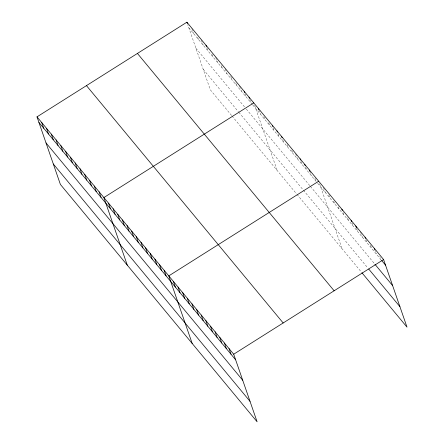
<?xml version="1.0" encoding="UTF-8"?>
<svg xmlns="http://www.w3.org/2000/svg" width="444" height="444" viewBox="0 0 444 444"><rect width="100%" height="100%" fill="white"/><g stroke="black" fill="none" stroke-linecap="round" stroke-linejoin="round"><path stroke-width="0.33" stroke-dasharray="2.22 1.67" d="M188.833 27.794L252.236 104.301M252.675 104.823L317.249 182.75M317.671 183.255L380.897 259.546L379.82 256.438M195.921 48.252L244.555 106.943M246.292 109.041L310.006 185.914M310.428 186.424L374.07 263.22M203.219 69.331L238.395 111.777M238.828 112.299L302.553 189.194M303.396 190.21L367.46 267.516M231.579 115.468L210.301 89.788L187.757 24.686M232.018 115.989L296.57 193.884M296.992 194.389L361.477 272.205M374.753 249.6L376.262 253.951M370.546 245.249L371.622 248.357M365.911 239.655L366.988 242.763M360.628 232.195L362.354 237.168M356.637 228.466L357.714 231.574M352.003 222.871L353.08 225.979M347.58 217.899L348.44 220.385M342.946 212.304L343.806 214.791M338.306 206.71L339.172 209.196M333.672 201.115L334.532 203.602M328.821 194.899L329.898 198.007M323.537 187.44L325.258 192.413M319.547 183.711L342.091 248.812M314.913 178.116L315.989 181.224M309.845 171.279L311.349 175.63M305.639 166.927L306.715 170.035M300.999 161.333L302.075 164.441M295.721 153.874L297.441 158.847M291.73 150.144L292.801 153.252M287.09 144.55L288.167 147.658M282.673 139.571L283.533 142.063M278.033 133.977L278.893 136.463M273.182 127.761L274.259 130.869M268.759 122.788L269.619 125.275M263.908 116.572L264.985 119.68M258.841 109.735L260.351 114.086M254.634 105.383L277.178 170.485M249.861 99.623L250.938 102.731M245.082 93.856L246.159 96.964M239.66 86.225L241.381 91.203M235.742 82.95L236.602 85.437M230.752 76.562L231.829 79.67M225.33 68.937L227.051 73.909M221.412 65.657L222.272 68.143M215.773 57.409L217.493 62.382M211.86 54.129L212.72 56.616M206.865 47.741L207.942 50.849M201.443 40.115L203.163 45.088M197.741 37.457L198.39 39.322M191.891 28.588L193.612 33.561"/><path stroke-width="0.67" d="M36.996 116.861L233.699 354.212L257.104 421.8L60.401 184.454L36.996 116.861L186.896 22.2L383.599 259.546L407.004 327.139L361.899 272.716M253.774 102.897L103.874 197.563L127.284 265.151M318.687 181.224L168.787 275.885L192.191 343.473M233.699 354.212L383.599 259.546M381.74 260.567L385.536 265.14M374.914 264.241L392.618 285.603M368.725 269.042L399.916 306.676M137.429 53.441L334.132 290.787M86.463 85.625L283.167 322.971M38.933 122.461L235.636 359.807M46.021 142.918L242.718 380.264M53.319 163.997L250.022 401.343M374.325 248.357L374.753 249.6M365.051 237.168L365.479 238.411M355.777 225.979L356.421 227.844M351.143 220.385L351.57 221.628M341.869 209.196L342.296 210.439M309.413 170.035L309.845 171.279M304.778 164.441L305.206 165.684M300.138 158.847L300.571 160.09M281.596 136.463L282.023 137.707M276.956 130.869L277.389 132.112M272.322 125.275L272.749 126.518M258.414 108.491L258.841 109.735M248.995 97.136L249.428 98.379M244.222 91.37L244.65 92.613M206.005 45.255L206.438 46.498M186.896 22.2L187.329 23.443M229.06 348.618L231.002 354.212M224.425 343.023L226.362 348.618M219.791 337.429L221.728 343.023M215.151 331.834L217.088 337.429M210.517 326.24L212.454 331.834M205.877 320.646L207.82 326.24M201.243 315.051L203.18 320.646M196.609 309.451L198.546 315.051M191.969 303.857L193.906 309.457M187.335 298.263L189.272 303.857M182.695 292.668L184.632 298.263M178.061 287.074L179.998 292.668M173.426 281.479L175.363 287.074M164.152 270.291L166.089 275.885M159.513 264.696L161.45 270.291M154.878 259.102L156.815 264.696M150.244 253.507L152.181 259.102M145.604 247.913L147.541 253.507M140.97 242.319L142.907 247.913M136.33 236.724L138.267 242.319M131.696 231.13L133.633 236.724M127.062 225.535L128.999 231.13M122.422 219.941L124.359 225.535M117.788 214.347L119.725 219.941M113.148 208.752L115.085 214.347M108.514 203.158L110.451 208.752M99.101 191.797L101.038 197.391M94.322 186.036L96.259 191.63M89.544 180.27L91.481 185.864M84.771 174.503L86.708 180.098M79.992 168.742L81.929 174.337M75.214 162.976L77.151 168.57M70.435 157.215L72.378 162.809M65.662 151.448L67.599 157.043M60.884 145.682L62.82 151.276M56.105 139.921L58.042 145.515M51.332 134.155L53.269 139.749M46.553 128.394L48.49 133.988M41.775 122.627L43.712 128.222"/></g></svg>
